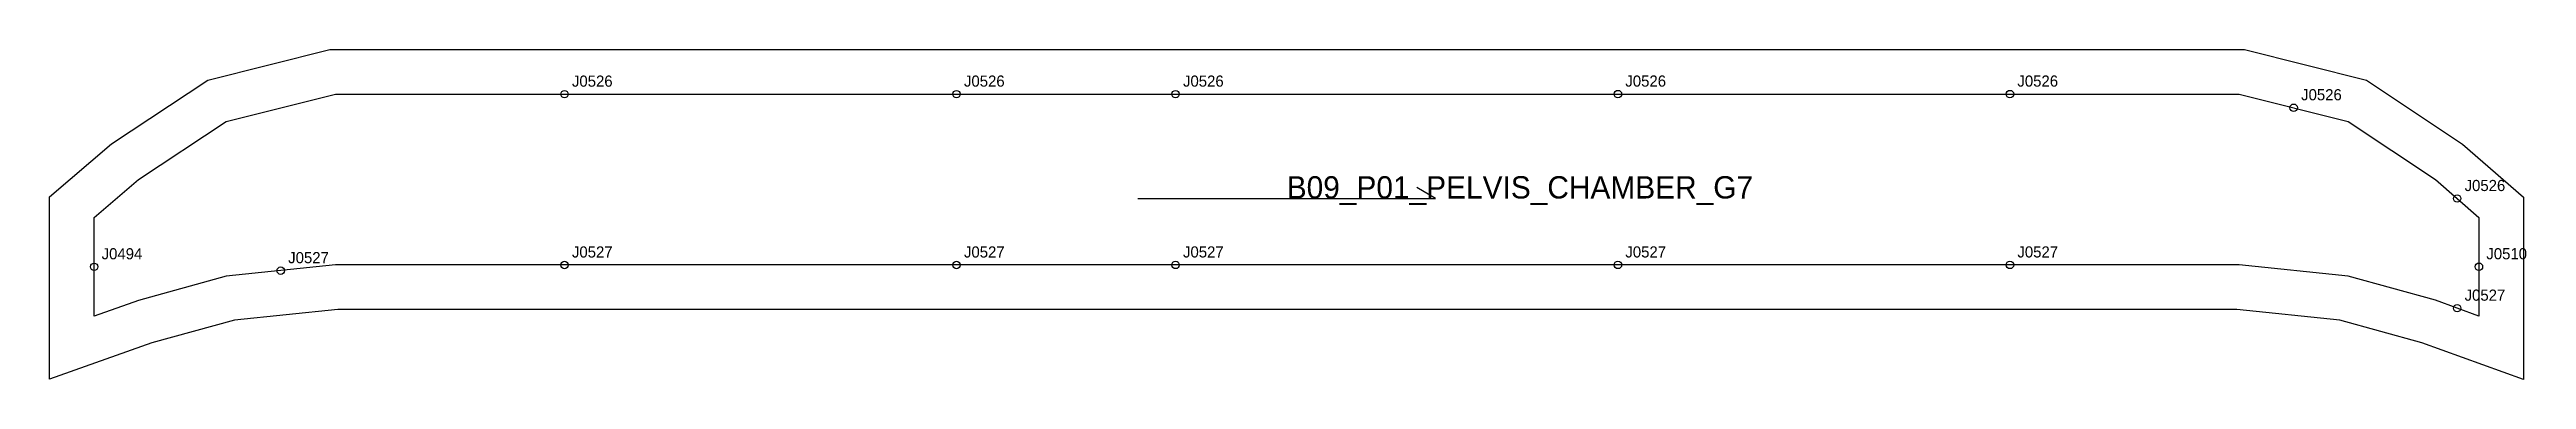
# Model space of a CAD drawing. Header units: millimetres. Extents: x -12 to 654, y -44 to 45.
import ezdxf

# ---------------------------------------------------------------- set-up
doc = ezdxf.new("R2010")
doc.units = ezdxf.units.MM
for name, color, linetype in [('CUT', 1, 'Continuous'), ('GRAIN', 3, 'Continuous'), ('LABEL', 7, 'Continuous'), ('NOTCH', 2, 'Continuous'), ('SEW', 5, 'Continuous')]:
    doc.layers.add(name, color=color, linetype=linetype)

msp = doc.modelspace()

# ---------------------------------------------------------------- linework, layer by layer
at = {"layer": 'CUT'}
msp.add_lwpolyline([(-12, 5.52), (4.65, 19.79), (30.52, 36.98), (63.34, 45.19), (103.07, 45.19), (149.69, 45.2), (202.87, 45.2), (260.58, 45.2), (320.59, 45.2), (380.61, 45.2), (438.31, 45.21), (491.5, 45.21), (538.11, 45.21), (577.86, 45.21), (610.66, 36.97), (636.43, 19.76), (652.83, 5.46), (652.83, -43.62), (625.49, -33.74), (603.49, -27.66), (575.75, -24.77), (538.12, -24.77), (491.5, -24.78), (438.32, -24.78), (380.61, -24.78), (320.6, -24.78), (260.58, -24.79), (202.87, -24.79), (149.69, -24.79), (103.07, -24.79), (65.44, -24.79), (37.67, -27.67), (15.5, -33.77), (-12, -43.54), (-12, 5.52)], close=True, dxfattribs=at)
at = {"layer": 'GRAIN'}
for p, q in [((360.46, 5.1), (355.46, 8.1)), ((280.46, 5.1), (360.46, 5.1))]:
    msp.add_line(p, q, dxfattribs=at)
at = {"layer": 'NOTCH'}
for centre in [(126.38, 33.19), (231.73, 33.2), (290.59, 33.2), (409.46, 33.21), (514.81, 33.21), (591.05, 29.53), (634.98, 5.1), (0, -13.27), (126.38, -12.79), (231.73, -12.79), (290.59, -12.78), (409.46, -12.78), (514.81, -12.78), (640.83, -13.26), (50.13, -14.32), (634.98, -24.41)]:
    msp.add_circle(centre, 1, dxfattribs=at)
at = {"layer": 'SEW'}
msp.add_lwpolyline([(0, 0), (11.9, 10.21), (35.44, 25.84), (64.82, 33.19), (103.07, 33.19), (149.69, 33.2), (202.87, 33.2), (260.58, 33.2), (320.59, 33.2), (380.61, 33.2), (438.32, 33.21), (491.5, 33.21), (538.11, 33.21), (576.37, 33.21), (605.72, 25.84), (629.13, 10.21), (640.83, 0), (640.83, -26.53), (629.13, -22.3), (605.73, -15.83), (576.37, -12.77), (538.12, -12.77), (491.5, -12.78), (438.32, -12.78), (380.61, -12.78), (320.6, -12.78), (260.58, -12.79), (202.87, -12.79), (149.69, -12.79), (103.07, -12.79), (64.82, -12.79), (35.44, -15.84), (11.9, -22.32), (0, -26.54)], close=True, dxfattribs=at)

# ---------------------------------------------------------------- texts
at = {"layer": 'LABEL'}
for s, height, p in [('J0526', 3, (128.38, 35.19)), ('J0526', 3, (233.73, 35.2)), ('J0526', 3, (292.59, 35.2)), ('J0526', 3, (411.46, 35.21)), ('J0526', 3, (516.81, 35.21)), ('J0526', 3, (593.05, 31.53)), ('B09_P01_PELVIS_CHAMBER_G7', 6, (320.46, 5.1)), ('J0526', 3, (636.98, 7.1)), ('J0494', 3, (2, -11.27)), ('J0527', 3, (52.13, -12.32)), ('J0527', 3, (128.38, -10.79)), ('J0527', 3, (233.73, -10.79)), ('J0527', 3, (292.59, -10.78)), ('J0527', 3, (411.46, -10.78)), ('J0527', 3, (516.81, -10.78)), ('J0510', 3, (642.83, -11.26)), ('J0527', 3, (636.98, -22.41))]:
    msp.add_text(s, height=height, dxfattribs=at).set_placement(p)

doc.saveas('drawing.dxf')
